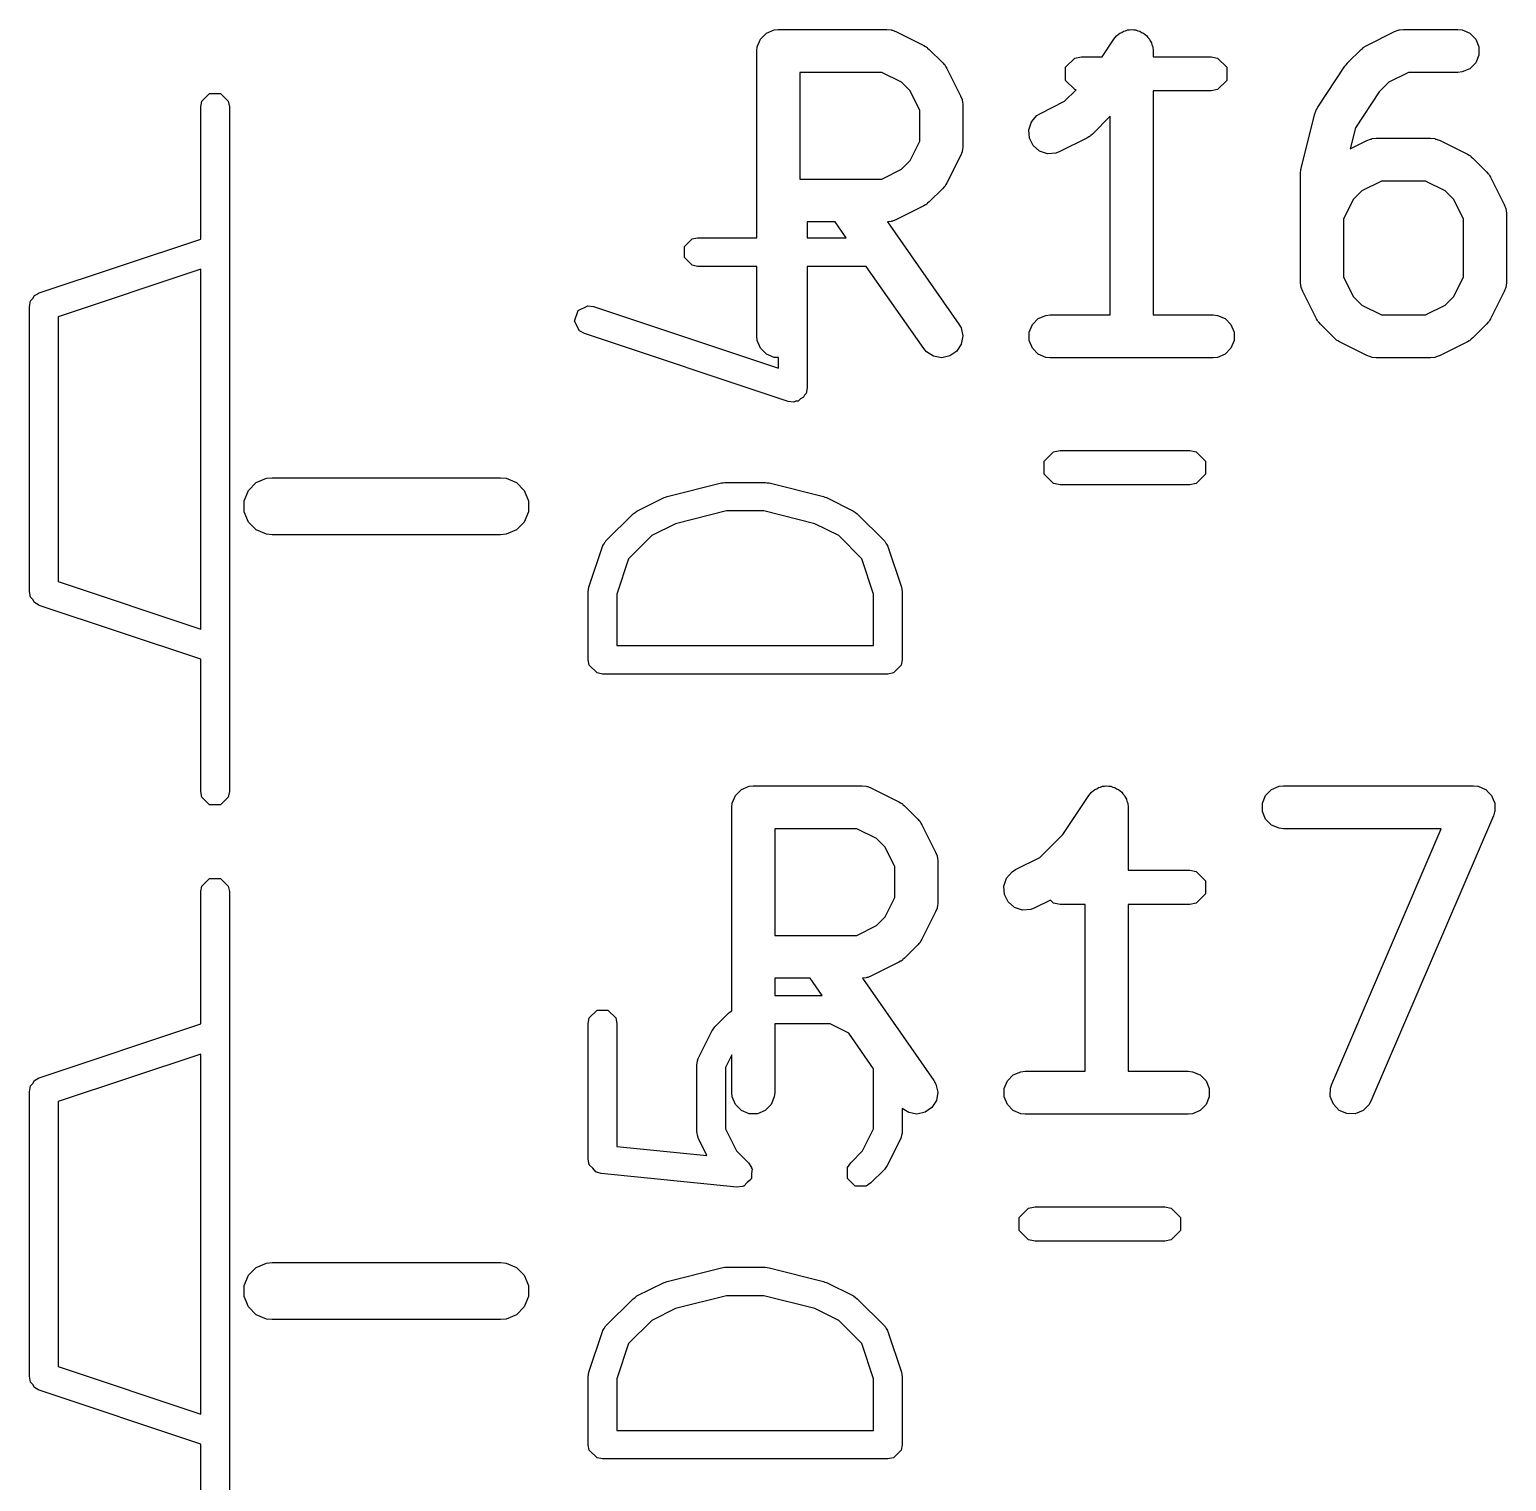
# Model space of a CAD drawing. Header units: inches. Extents: x 5.11 to 10.2, y -6.3 to -1.46.
# Drawn here: x 5.1132 to 5.3169, y -5.1148 to -4.9146 of the extents above; entities that cross this region are included whole.
import ezdxf

# ---------------------------------------------------------------- set-up
doc = ezdxf.new("R2010")
doc.units = ezdxf.units.IN
doc.header["$MEASUREMENT"] = 0
doc.layers.add('BLACK', color=250, linetype='CONTINUOUS')

msp = doc.modelspace()

# ---------------------------------------------------------------- linework, layer by layer
at = {"layer": 'BLACK', "linetype": 'CONTINUOUS'}
for p, q in [((5.21401, -4.91587), (5.21482, -4.91506)), ((5.21482, -4.91506), (5.21589, -4.91462)), ((5.21589, -4.91462), (5.21647, -4.91456)), ((5.21647, -4.91456), (5.23146, -4.91456)), ((5.23146, -4.91456), (5.23204, -4.91462)), ((5.23204, -4.91462), (5.23214, -4.91466)), ((5.23214, -4.91466), (5.23224, -4.91466)), ((5.23224, -4.91466), (5.23278, -4.91487)), ((5.23278, -4.91487), (5.23653, -4.91675)), ((5.26276, -4.91587), (5.26312, -4.91543)), ((5.26312, -4.91543), (5.26336, -4.91526)), ((5.26336, -4.91526), (5.26357, -4.91506)), ((5.26357, -4.91506), (5.26384, -4.91495)), ((5.26384, -4.91495), (5.26408, -4.91479)), ((5.26408, -4.91479), (5.26436, -4.91473)), ((5.26436, -4.91473), (5.26463, -4.91462)), ((5.26463, -4.91462), (5.26492, -4.91462)), ((5.26492, -4.91462), (5.26521, -4.91456)), ((5.26521, -4.91456), (5.26549, -4.91462)), ((5.26549, -4.91462), (5.26579, -4.91462)), ((5.26579, -4.91462), (5.26605, -4.91473)), ((5.26605, -4.91473), (5.26634, -4.91478)), ((5.26634, -4.91478), (5.26658, -4.91495)), ((5.26658, -4.91495), (5.26685, -4.91506)), ((5.26685, -4.91506), (5.26705, -4.91526)), ((5.26705, -4.91526), (5.26729, -4.91542)), ((5.26729, -4.91542), (5.26746, -4.91567)), ((5.26746, -4.91567), (5.26766, -4.91587)), ((5.29763, -4.91675), (5.30138, -4.91487)), ((5.30138, -4.91487), (5.30192, -4.91466)), ((5.30192, -4.91466), (5.30203, -4.91466)), ((5.30203, -4.91466), (5.30213, -4.91462)), ((5.30213, -4.91462), (5.3027, -4.91456)), ((5.3027, -4.91456), (5.3102, -4.91456)), ((5.3102, -4.91456), (5.31078, -4.91462)), ((5.31078, -4.91462), (5.31184, -4.91506)), ((5.31184, -4.91506), (5.31266, -4.91587)), ((5.21351, -4.91751), (5.21357, -4.91694)), ((5.21351, -4.94329), (5.21351, -4.91751)), ((5.21357, -4.91694), (5.21401, -4.91587)), ((5.23653, -4.91675), (5.23678, -4.9169)), ((5.23678, -4.9169), (5.23685, -4.91693)), ((5.23685, -4.91693), (5.23693, -4.917)), ((5.23693, -4.917), (5.23702, -4.91705)), ((5.23702, -4.91705), (5.23707, -4.91711)), ((5.23707, -4.91711), (5.2373, -4.9173)), ((5.2373, -4.9173), (5.23918, -4.91917)), ((5.26113, -4.91831), (5.26275, -4.91587)), ((5.26275, -4.91587), (5.26275, -4.91587)), ((5.26275, -4.91587), (5.26275, -4.91587)), ((5.26275, -4.91587), (5.26276, -4.91587)), ((5.26766, -4.91587), (5.26777, -4.91614)), ((5.26777, -4.91614), (5.26794, -4.91638)), ((5.26794, -4.91638), (5.26799, -4.91667)), ((5.26799, -4.91667), (5.26811, -4.91694)), ((5.26811, -4.91694), (5.26816, -4.91751)), ((5.26816, -4.91751), (5.26816, -4.91751)), ((5.26816, -4.91751), (5.26816, -4.91751)), ((5.26816, -4.91751), (5.26816, -4.91751)), ((5.26816, -4.91751), (5.26816, -4.91831)), ((5.29499, -4.91917), (5.29687, -4.9173)), ((5.29687, -4.9173), (5.29709, -4.91711)), ((5.29709, -4.91711), (5.29714, -4.91705)), ((5.29714, -4.91705), (5.29723, -4.917)), ((5.29723, -4.917), (5.29731, -4.91693)), ((5.29731, -4.91693), (5.29739, -4.9169)), ((5.29739, -4.9169), (5.29763, -4.91675)), ((5.31266, -4.91587), (5.3131, -4.91694)), ((5.3131, -4.91694), (5.3131, -4.91809)), ((5.23918, -4.91917), (5.23936, -4.9194)), ((5.23936, -4.9194), (5.23942, -4.91945)), ((5.23942, -4.91945), (5.23948, -4.91954)), ((5.23948, -4.91954), (5.23954, -4.91962)), ((5.23954, -4.91962), (5.23957, -4.91969)), ((5.23957, -4.91969), (5.23973, -4.91994)), ((5.2561, -4.91977), (5.25738, -4.91849)), ((5.25738, -4.91849), (5.25828, -4.91831)), ((5.25828, -4.91831), (5.26113, -4.91831)), ((5.26816, -4.91831), (5.27616, -4.91831)), ((5.27616, -4.91831), (5.27707, -4.91849)), ((5.27707, -4.91849), (5.27835, -4.91977)), ((5.29087, -4.92525), (5.29462, -4.91962)), ((5.29462, -4.91962), (5.2948, -4.91941)), ((5.29462, -4.91962), (5.29462, -4.91962)), ((5.29462, -4.91962), (5.29462, -4.91962)), ((5.2948, -4.91941), (5.29499, -4.91918)), ((5.29499, -4.91918), (5.29499, -4.91917)), ((5.29499, -4.91918), (5.29499, -4.91918)), ((5.31266, -4.91915), (5.31184, -4.91997)), ((5.3131, -4.91809), (5.31266, -4.91915)), ((5.23077, -4.92047), (5.21942, -4.92047)), ((5.21942, -4.92047), (5.21942, -4.93518)), ((5.23346, -4.92181), (5.23077, -4.92047)), ((5.23973, -4.91994), (5.2416, -4.92369)), ((5.2561, -4.92157), (5.2561, -4.91977)), ((5.25738, -4.92285), (5.2561, -4.92157)), ((5.27835, -4.92157), (5.27707, -4.92285)), ((5.27835, -4.91977), (5.27835, -4.92157)), ((5.3034, -4.92047), (5.3007, -4.92181)), ((5.3102, -4.92047), (5.3034, -4.92047)), ((5.31078, -4.92041), (5.3102, -4.92047)), ((5.31184, -4.91997), (5.31078, -4.92041)), ((5.13696, -4.92444), (5.13803, -4.92338)), ((5.13803, -4.92338), (5.13953, -4.92338)), ((5.13953, -4.92338), (5.1406, -4.92444)), ((5.23466, -4.92301), (5.23346, -4.92181)), ((5.23601, -4.92571), (5.23466, -4.92301)), ((5.2416, -4.92369), (5.24181, -4.92423)), ((5.25596, -4.92446), (5.25754, -4.92288)), ((5.25754, -4.92288), (5.25738, -4.92285)), ((5.27616, -4.92303), (5.26816, -4.92303)), ((5.26816, -4.92303), (5.26816, -4.95393)), ((5.27707, -4.92285), (5.27616, -4.92303)), ((5.29937, -4.92314), (5.29607, -4.9281)), ((5.3007, -4.92181), (5.29937, -4.92314)), ((5.13681, -4.9252), (5.13696, -4.92444)), ((5.13681, -4.94346), (5.13681, -4.9252)), ((5.1406, -4.92444), (5.14075, -4.9252)), ((5.14075, -4.9252), (5.14075, -5.01969)), ((5.23601, -4.92994), (5.23601, -4.92571)), ((5.24181, -4.92423), (5.24182, -4.92434)), ((5.24182, -4.92434), (5.24186, -4.92444)), ((5.24186, -4.92444), (5.24192, -4.92501)), ((5.24192, -4.92501), (5.24192, -4.93064)), ((5.25264, -4.92612), (5.25596, -4.92446)), ((5.29047, -4.92617), (5.29059, -4.92583)), ((5.29059, -4.92583), (5.2906, -4.92576)), ((5.2906, -4.92576), (5.29064, -4.92569)), ((5.29064, -4.92569), (5.29066, -4.92563)), ((5.29066, -4.92563), (5.2907, -4.92557)), ((5.2907, -4.92557), (5.29087, -4.92525)), ((5.25103, -4.92839), (5.2514, -4.9273)), ((5.2514, -4.9273), (5.25215, -4.92643)), ((5.25215, -4.92643), (5.25264, -4.92612)), ((5.26226, -4.92652), (5.2598, -4.92897)), ((5.26226, -4.95393), (5.26226, -4.92652)), ((5.28859, -4.93367), (5.29047, -4.92617)), ((5.23466, -4.93264), (5.23601, -4.92994)), ((5.25111, -4.92954), (5.25103, -4.92839)), ((5.25163, -4.93057), (5.25111, -4.92954)), ((5.25903, -4.92953), (5.25528, -4.9314)), ((5.25928, -4.92937), (5.25903, -4.92953)), ((5.25935, -4.92934), (5.25928, -4.92937)), ((5.25943, -4.92927), (5.25935, -4.92934)), ((5.25952, -4.92922), (5.25943, -4.92927)), ((5.25957, -4.92916), (5.25952, -4.92922)), ((5.2598, -4.92897), (5.25957, -4.92916)), ((5.29607, -4.9281), (5.29534, -4.93102)), ((5.29534, -4.93102), (5.29763, -4.92987)), ((5.29763, -4.92987), (5.29817, -4.92966)), ((5.29817, -4.92966), (5.29828, -4.92966)), ((5.29828, -4.92966), (5.29838, -4.92961)), ((5.29838, -4.92961), (5.29895, -4.92956)), ((5.29895, -4.92956), (5.30645, -4.92956)), ((5.30645, -4.92956), (5.30703, -4.92961)), ((5.30703, -4.92961), (5.30713, -4.92966)), ((5.30713, -4.92966), (5.30723, -4.92966)), ((5.30723, -4.92966), (5.30777, -4.92987)), ((5.30777, -4.92987), (5.31152, -4.93174)), ((5.2416, -4.93196), (5.23973, -4.93571)), ((5.24181, -4.93142), (5.2416, -4.93196)), ((5.24182, -4.93131), (5.24181, -4.93142)), ((5.24186, -4.93121), (5.24182, -4.93131)), ((5.24192, -4.93064), (5.24186, -4.93121)), ((5.2525, -4.93133), (5.25163, -4.93057)), ((5.25359, -4.93169), (5.2525, -4.93133)), ((5.25474, -4.93161), (5.25359, -4.93169)), ((5.25528, -4.9314), (5.25474, -4.93161)), ((5.31152, -4.93174), (5.31177, -4.9319)), ((5.31177, -4.9319), (5.31184, -4.93193)), ((5.31184, -4.93193), (5.31192, -4.932)), ((5.23077, -4.93518), (5.23346, -4.93383)), ((5.23346, -4.93383), (5.23466, -4.93264)), ((5.28854, -4.93403), (5.28856, -4.93381)), ((5.28856, -4.93381), (5.28858, -4.93377)), ((5.28858, -4.93377), (5.28859, -4.93367)), ((5.31192, -4.932), (5.31201, -4.93205)), ((5.31201, -4.93205), (5.31206, -4.93211)), ((5.31206, -4.93211), (5.31229, -4.9323)), ((5.31229, -4.9323), (5.31417, -4.93417)), ((5.21942, -4.93518), (5.23077, -4.93518)), ((5.23954, -4.93603), (5.23948, -4.93611)), ((5.23957, -4.93595), (5.23954, -4.93603)), ((5.23973, -4.93571), (5.23957, -4.93595)), ((5.2885, -4.93439), (5.28851, -4.93428)), ((5.2885, -4.94938), (5.2885, -4.93439)), ((5.28851, -4.93424), (5.28854, -4.93403)), ((5.28851, -4.93428), (5.28851, -4.93424)), ((5.29965, -4.93546), (5.29695, -4.93681)), ((5.30576, -4.93546), (5.29965, -4.93546)), ((5.30845, -4.93681), (5.30576, -4.93546)), ((5.31417, -4.93417), (5.31435, -4.9344)), ((5.31435, -4.9344), (5.31441, -4.93445)), ((5.31441, -4.93445), (5.31447, -4.93454)), ((5.31447, -4.93454), (5.31453, -4.93462)), ((5.31453, -4.93462), (5.31456, -4.93469)), ((5.31456, -4.93469), (5.31472, -4.93494)), ((5.31472, -4.93494), (5.31659, -4.93869)), ((5.23918, -4.93647), (5.2373, -4.93835)), ((5.23936, -4.93625), (5.23918, -4.93647)), ((5.23942, -4.9362), (5.23936, -4.93625)), ((5.23948, -4.93611), (5.23942, -4.9362)), ((5.29576, -4.93801), (5.29441, -4.94071)), ((5.29695, -4.93681), (5.29576, -4.93801)), ((5.30965, -4.93801), (5.30845, -4.93681)), ((5.311, -4.94071), (5.30965, -4.93801)), ((5.23653, -4.9389), (5.23278, -4.94078)), ((5.23678, -4.93875), (5.23653, -4.9389)), ((5.23685, -4.93872), (5.23678, -4.93875)), ((5.23693, -4.93865), (5.23685, -4.93872)), ((5.23702, -4.93859), (5.23693, -4.93865)), ((5.23707, -4.93853), (5.23702, -4.93859)), ((5.2373, -4.93835), (5.23707, -4.93853)), ((5.31659, -4.93869), (5.3168, -4.93923)), ((5.3168, -4.93923), (5.31681, -4.93934)), ((5.31681, -4.93934), (5.31685, -4.93943)), ((5.31685, -4.93943), (5.31691, -4.94001)), ((5.31691, -4.94001), (5.31691, -4.94938)), ((5.2243, -4.94109), (5.22044, -4.94109)), ((5.22044, -4.94109), (5.22044, -4.94329)), ((5.22584, -4.94329), (5.2243, -4.94109)), ((5.23204, -4.94103), (5.23151, -4.94108)), ((5.23151, -4.94108), (5.24138, -4.95519)), ((5.23214, -4.94099), (5.23204, -4.94103)), ((5.23224, -4.94098), (5.23214, -4.94099)), ((5.23278, -4.94078), (5.23224, -4.94098)), ((5.29441, -4.94071), (5.29441, -4.94869)), ((5.311, -4.94869), (5.311, -4.94071)), ((5.11454, -4.95089), (5.13681, -4.94346)), ((5.20353, -4.9445), (5.20459, -4.94344)), ((5.20459, -4.94344), (5.20534, -4.94329)), ((5.20534, -4.94329), (5.21351, -4.94329)), ((5.22044, -4.94329), (5.22584, -4.94329)), ((5.20353, -4.94601), (5.20353, -4.9445)), ((5.20459, -4.94708), (5.20353, -4.94601)), ((5.13681, -4.94761), (5.11713, -4.95417)), ((5.13681, -4.99727), (5.13681, -4.94761)), ((5.20534, -4.94723), (5.20459, -4.94708)), ((5.21351, -4.94723), (5.20534, -4.94723)), ((5.21351, -4.95688), (5.21351, -4.94723)), ((5.2286, -4.94723), (5.22044, -4.94723)), ((5.22044, -4.94723), (5.22044, -4.964)), ((5.23654, -4.95858), (5.2286, -4.94723)), ((5.28856, -4.94996), (5.2885, -4.94938)), ((5.2886, -4.95006), (5.28856, -4.94996)), ((5.28861, -4.95016), (5.2886, -4.95006)), ((5.28881, -4.9507), (5.28861, -4.95016)), ((5.29441, -4.94869), (5.29576, -4.95138)), ((5.30965, -4.95138), (5.311, -4.94869)), ((5.3168, -4.95016), (5.31659, -4.9507)), ((5.31681, -4.95006), (5.3168, -4.95016)), ((5.31685, -4.94996), (5.31681, -4.95006)), ((5.31691, -4.94938), (5.31685, -4.94996)), ((5.11323, -4.95254), (5.11334, -4.952)), ((5.11334, -4.952), (5.11366, -4.95168)), ((5.11366, -4.95168), (5.11387, -4.95127)), ((5.11387, -4.95127), (5.11434, -4.951)), ((5.11434, -4.951), (5.1144, -4.95094)), ((5.1144, -4.95094), (5.11445, -4.95094)), ((5.11445, -4.95094), (5.11454, -4.95089)), ((5.29069, -4.95445), (5.28881, -4.9507)), ((5.29576, -4.95138), (5.29695, -4.95258)), ((5.30845, -4.95258), (5.30965, -4.95138)), ((5.31659, -4.9507), (5.31472, -4.95445)), ((5.11319, -4.95262), (5.11323, -4.95254)), ((5.11321, -4.95266), (5.11319, -4.95262)), ((5.11319, -4.95276), (5.11321, -4.95266)), ((5.11319, -4.99213), (5.11319, -4.95276)), ((5.11713, -4.95417), (5.11713, -4.99071)), ((5.18838, -4.95477), (5.18886, -4.95334)), ((5.18886, -4.95334), (5.19021, -4.95267)), ((5.19021, -4.95267), (5.19097, -4.95276)), ((5.19097, -4.95276), (5.2165, -4.96127)), ((5.25232, -4.95443), (5.25338, -4.95399)), ((5.25338, -4.95399), (5.25396, -4.95393)), ((5.25396, -4.95393), (5.26226, -4.95393)), ((5.26816, -4.95393), (5.27646, -4.95393)), ((5.27646, -4.95393), (5.27703, -4.95399)), ((5.27703, -4.95399), (5.2781, -4.95443)), ((5.29695, -4.95258), (5.29965, -4.95393)), ((5.29965, -4.95393), (5.30576, -4.95393)), ((5.30576, -4.95393), (5.30845, -4.95258)), ((5.18906, -4.95612), (5.18838, -4.95477)), ((5.18972, -4.9565), (5.18906, -4.95612)), ((5.24138, -4.95519), (5.24167, -4.95569)), ((5.24167, -4.95569), (5.24191, -4.95682)), ((5.25106, -4.95631), (5.25151, -4.95524)), ((5.25106, -4.95746), (5.25106, -4.95631)), ((5.25151, -4.95524), (5.25232, -4.95443)), ((5.2781, -4.95443), (5.27891, -4.95524)), ((5.27891, -4.95524), (5.27935, -4.95631)), ((5.27935, -4.95631), (5.27935, -4.95746)), ((5.29085, -4.9547), (5.29069, -4.95445)), ((5.29088, -4.95477), (5.29085, -4.9547)), ((5.29094, -4.95485), (5.29088, -4.95477)), ((5.291, -4.95494), (5.29094, -4.95485)), ((5.29106, -4.95499), (5.291, -4.95494)), ((5.29124, -4.95522), (5.29106, -4.95499)), ((5.29312, -4.9571), (5.29124, -4.95522)), ((5.31417, -4.95522), (5.31229, -4.9571)), ((5.31435, -4.95499), (5.31417, -4.95522)), ((5.31441, -4.95494), (5.31435, -4.95499)), ((5.31447, -4.95485), (5.31441, -4.95494)), ((5.31453, -4.95477), (5.31447, -4.95485)), ((5.31456, -4.9547), (5.31453, -4.95477)), ((5.31472, -4.95445), (5.31456, -4.9547)), ((5.21785, -4.96587), (5.18972, -4.9565)), ((5.21357, -4.95746), (5.21351, -4.95688)), ((5.21401, -4.95852), (5.21357, -4.95746)), ((5.24171, -4.95795), (5.24109, -4.95892)), ((5.24191, -4.95682), (5.24171, -4.95795)), ((5.25151, -4.95852), (5.25106, -4.95746)), ((5.27935, -4.95746), (5.27891, -4.95852)), ((5.29334, -4.95728), (5.29312, -4.9571)), ((5.29339, -4.95734), (5.29334, -4.95728)), ((5.29348, -4.9574), (5.29339, -4.95734)), ((5.29356, -4.95746), (5.29348, -4.9574)), ((5.29364, -4.95749), (5.29356, -4.95746)), ((5.29388, -4.95765), (5.29364, -4.95749)), ((5.29763, -4.95952), (5.29388, -4.95765)), ((5.31152, -4.95765), (5.30777, -4.95952)), ((5.31177, -4.95749), (5.31152, -4.95765)), ((5.31184, -4.95746), (5.31177, -4.95749)), ((5.31192, -4.9574), (5.31184, -4.95746)), ((5.31201, -4.95734), (5.31192, -4.9574)), ((5.31206, -4.95728), (5.31201, -4.95734)), ((5.31229, -4.9571), (5.31206, -4.95728)), ((5.21482, -4.95934), (5.21401, -4.95852)), ((5.21589, -4.95978), (5.21482, -4.95934)), ((5.2165, -4.95978), (5.21589, -4.95978)), ((5.2165, -4.96127), (5.2165, -4.95978)), ((5.23692, -4.95902), (5.23654, -4.95858)), ((5.23789, -4.95963), (5.23692, -4.95902)), ((5.23903, -4.95983), (5.23789, -4.95963)), ((5.24015, -4.95959), (5.23903, -4.95983)), ((5.24109, -4.95892), (5.24015, -4.95959)), ((5.25232, -4.95934), (5.25151, -4.95852)), ((5.25338, -4.95978), (5.25232, -4.95934)), ((5.25396, -4.95984), (5.25338, -4.95978)), ((5.27646, -4.95984), (5.25396, -4.95984)), ((5.27703, -4.95978), (5.27646, -4.95984)), ((5.2781, -4.95934), (5.27703, -4.95978)), ((5.27891, -4.95852), (5.2781, -4.95934)), ((5.29817, -4.95973), (5.29763, -4.95952)), ((5.29828, -4.95974), (5.29817, -4.95973)), ((5.29838, -4.95978), (5.29828, -4.95974)), ((5.29895, -4.95984), (5.29838, -4.95978)), ((5.30645, -4.95984), (5.29895, -4.95984)), ((5.30703, -4.95978), (5.30645, -4.95984)), ((5.30713, -4.95974), (5.30703, -4.95978)), ((5.30723, -4.95973), (5.30713, -4.95974)), ((5.30777, -4.95952), (5.30723, -4.95973)), ((5.22044, -4.964), (5.22029, -4.96476)), ((5.21861, -4.96597), (5.21785, -4.96587)), ((5.2189, -4.96582), (5.21861, -4.96597)), ((5.21922, -4.96582), (5.2189, -4.96582)), ((5.21955, -4.9655), (5.21922, -4.96582)), ((5.21995, -4.96529), (5.21955, -4.9655)), ((5.22006, -4.96499), (5.21995, -4.96529)), ((5.22029, -4.96476), (5.22006, -4.96499)), ((5.25443, -4.97282), (5.25533, -4.97264)), ((5.25533, -4.97264), (5.27321, -4.97264)), ((5.27321, -4.97264), (5.27412, -4.97282)), ((5.25315, -4.9741), (5.25443, -4.97282)), ((5.25315, -4.9759), (5.25315, -4.9741)), ((5.27412, -4.97282), (5.27539, -4.9741)), ((5.27539, -4.9741), (5.27539, -4.9759)), ((5.14447, -4.97704), (5.14589, -4.97645)), ((5.14589, -4.97645), (5.14665, -4.97638)), ((5.14665, -4.97638), (5.17815, -4.97638)), ((5.17815, -4.97638), (5.17892, -4.97645)), ((5.17892, -4.97645), (5.18034, -4.97704)), ((5.25443, -4.97718), (5.25315, -4.9759)), ((5.27539, -4.9759), (5.27412, -4.97718)), ((5.14279, -4.97955), (5.14338, -4.97813)), ((5.14338, -4.97813), (5.14447, -4.97704)), ((5.18034, -4.97704), (5.18142, -4.97813)), ((5.18142, -4.97813), (5.18201, -4.97955)), ((5.20112, -4.97897), (5.20862, -4.97709)), ((5.20862, -4.97709), (5.20886, -4.97708)), ((5.20886, -4.97708), (5.20909, -4.97703)), ((5.20909, -4.97703), (5.21472, -4.97703)), ((5.21472, -4.97703), (5.21495, -4.97708)), ((5.21495, -4.97708), (5.2152, -4.97709)), ((5.2152, -4.97709), (5.22269, -4.97897)), ((5.25533, -4.97736), (5.25443, -4.97718)), ((5.27321, -4.97736), (5.25533, -4.97736)), ((5.27412, -4.97718), (5.27321, -4.97736)), ((5.14279, -4.98108), (5.14279, -4.97955)), ((5.18201, -4.97955), (5.18201, -4.98108)), ((5.19697, -4.98099), (5.20071, -4.97912)), ((5.20071, -4.97912), (5.20092, -4.97906)), ((5.20092, -4.97906), (5.20112, -4.97897)), ((5.22269, -4.97897), (5.22289, -4.97906)), ((5.22289, -4.97906), (5.2231, -4.97912)), ((5.2231, -4.97912), (5.22685, -4.98099)), ((5.14338, -4.9825), (5.14279, -4.98108)), ((5.14447, -4.98359), (5.14338, -4.9825)), ((5.18142, -4.9825), (5.18034, -4.98359)), ((5.18201, -4.98108), (5.18142, -4.9825)), ((5.1927, -4.98511), (5.19645, -4.98136)), ((5.19645, -4.98136), (5.19672, -4.98118)), ((5.19672, -4.98118), (5.19697, -4.98099)), ((5.20228, -4.98273), (5.19901, -4.98437)), ((5.20934, -4.98097), (5.20228, -4.98273)), ((5.21448, -4.98097), (5.20934, -4.98097)), ((5.22153, -4.98273), (5.21448, -4.98097)), ((5.2248, -4.98437), (5.22153, -4.98273)), ((5.22685, -4.98099), (5.2271, -4.98118)), ((5.2271, -4.98118), (5.22736, -4.98136)), ((5.22736, -4.98136), (5.23111, -4.98511)), ((5.14589, -4.98418), (5.14447, -4.98359)), ((5.14665, -4.98425), (5.14589, -4.98418)), ((5.17815, -4.98425), (5.14665, -4.98425)), ((5.17892, -4.98418), (5.17815, -4.98425)), ((5.18034, -4.98359), (5.17892, -4.98418)), ((5.19901, -4.98437), (5.19582, -4.98757)), ((5.228, -4.98757), (5.2248, -4.98437)), ((5.19035, -4.9915), (5.19223, -4.98588)), ((5.19223, -4.98588), (5.19228, -4.98579)), ((5.19228, -4.98575), (5.19245, -4.98549)), ((5.19228, -4.98579), (5.19228, -4.98575)), ((5.19245, -4.98549), (5.19261, -4.98521)), ((5.19261, -4.98521), (5.19265, -4.98519)), ((5.19265, -4.98519), (5.1927, -4.98511)), ((5.23111, -4.98511), (5.23116, -4.98519)), ((5.23116, -4.98519), (5.2312, -4.98521)), ((5.2312, -4.98521), (5.23136, -4.98549)), ((5.23136, -4.98549), (5.23154, -4.98575)), ((5.23154, -4.98575), (5.23154, -4.98579)), ((5.23154, -4.98579), (5.23158, -4.98588)), ((5.23158, -4.98588), (5.23346, -4.9915)), ((5.19582, -4.98757), (5.19419, -4.99245)), ((5.22962, -4.99245), (5.228, -4.98757)), ((5.11713, -4.99071), (5.13681, -4.99727)), ((5.11321, -4.99222), (5.11319, -4.99213)), ((5.11319, -4.99227), (5.11321, -4.99222)), ((5.11323, -4.99234), (5.11319, -4.99227)), ((5.11334, -4.99288), (5.11323, -4.99234)), ((5.11366, -4.9932), (5.11334, -4.99288)), ((5.19025, -4.99213), (5.19031, -4.99182)), ((5.19025, -5.0015), (5.19025, -4.99213)), ((5.19031, -4.99182), (5.19035, -4.9915)), ((5.19419, -4.99245), (5.19419, -4.99953)), ((5.22962, -4.99953), (5.22962, -4.99245)), ((5.23346, -4.9915), (5.2335, -4.99182)), ((5.2335, -4.99182), (5.23356, -4.99213)), ((5.23356, -4.99213), (5.23356, -5.0015)), ((5.11387, -4.99361), (5.11366, -4.9932)), ((5.11434, -4.99388), (5.11387, -4.99361)), ((5.1144, -4.99394), (5.11434, -4.99388)), ((5.11445, -4.99394), (5.1144, -4.99394)), ((5.11454, -4.99399), (5.11445, -4.99394)), ((5.13681, -5.00142), (5.11454, -4.99399)), ((5.19419, -4.99953), (5.22962, -4.99953)), ((5.13681, -5.01969), (5.13681, -5.00142)), ((5.1904, -5.00225), (5.19025, -5.0015)), ((5.19147, -5.00332), (5.1904, -5.00225)), ((5.23341, -5.00225), (5.23234, -5.00332)), ((5.23356, -5.0015), (5.23341, -5.00225)), ((5.19222, -5.00347), (5.19147, -5.00332)), ((5.23159, -5.00347), (5.19222, -5.00347)), ((5.23234, -5.00332), (5.23159, -5.00347)), ((5.21057, -5.0202), (5.21138, -5.01939)), ((5.21138, -5.01939), (5.21244, -5.01895)), ((5.21244, -5.01895), (5.21302, -5.01889)), ((5.21302, -5.01889), (5.22802, -5.01889)), ((5.22802, -5.01889), (5.22859, -5.01895)), ((5.22859, -5.01895), (5.22869, -5.01899)), ((5.22869, -5.01899), (5.2288, -5.019)), ((5.2288, -5.019), (5.22934, -5.0192)), ((5.22934, -5.0192), (5.23309, -5.02108)), ((5.25992, -5.01959), (5.26012, -5.01939)), ((5.26012, -5.01939), (5.26039, -5.01928)), ((5.26039, -5.01928), (5.26063, -5.01912)), ((5.26063, -5.01912), (5.26092, -5.01906)), ((5.26092, -5.01906), (5.26119, -5.01895)), ((5.26119, -5.01895), (5.26148, -5.01895)), ((5.26148, -5.01895), (5.26176, -5.01889)), ((5.26176, -5.01889), (5.26205, -5.01895)), ((5.26205, -5.01895), (5.26234, -5.01895)), ((5.26234, -5.01895), (5.26261, -5.01906)), ((5.26261, -5.01906), (5.26289, -5.01911)), ((5.26289, -5.01911), (5.26313, -5.01928)), ((5.26313, -5.01928), (5.2634, -5.01939)), ((5.2634, -5.01939), (5.26361, -5.01959)), ((5.28368, -5.0202), (5.2845, -5.01939)), ((5.2845, -5.01939), (5.28556, -5.01895)), ((5.28556, -5.01895), (5.28614, -5.01889)), ((5.28614, -5.01889), (5.31238, -5.01889)), ((5.31238, -5.01889), (5.31296, -5.01895)), ((5.31296, -5.01895), (5.31298, -5.01895)), ((5.31298, -5.01895), (5.31299, -5.01895)), ((5.31299, -5.01895), (5.31351, -5.01917)), ((5.31351, -5.01917), (5.31402, -5.01939)), ((5.31402, -5.01939), (5.31404, -5.0194)), ((5.31404, -5.0194), (5.31405, -5.01941)), ((5.31405, -5.01941), (5.31444, -5.01981)), ((5.13696, -5.02044), (5.13681, -5.01969)), ((5.13803, -5.0215), (5.13696, -5.02044)), ((5.13953, -5.0215), (5.13803, -5.0215)), ((5.1406, -5.02044), (5.13953, -5.0215)), ((5.14075, -5.01969), (5.1406, -5.02044)), ((5.21007, -5.02184), (5.21012, -5.02127)), ((5.21012, -5.02127), (5.21057, -5.0202)), ((5.23309, -5.02108), (5.23334, -5.02123)), ((5.23334, -5.02123), (5.23341, -5.02126)), ((5.23341, -5.02126), (5.23349, -5.02133)), ((5.23349, -5.02133), (5.23358, -5.02139)), ((5.23358, -5.02139), (5.23363, -5.02144)), ((5.23363, -5.02144), (5.23386, -5.02163)), ((5.25572, -5.02559), (5.25931, -5.02021)), ((5.25931, -5.0202), (5.25967, -5.01976)), ((5.25931, -5.02021), (5.25931, -5.0202)), ((5.25931, -5.0202), (5.25931, -5.0202)), ((5.25931, -5.0202), (5.25931, -5.0202)), ((5.25967, -5.01976), (5.25992, -5.01959)), ((5.26361, -5.01959), (5.26385, -5.01975)), ((5.26385, -5.01975), (5.26401, -5.02)), ((5.26401, -5.02), (5.26422, -5.0202)), ((5.26422, -5.0202), (5.26433, -5.02047)), ((5.26433, -5.02047), (5.26449, -5.02071)), ((5.26449, -5.02071), (5.26455, -5.021)), ((5.26455, -5.021), (5.26466, -5.02127)), ((5.26466, -5.02127), (5.26472, -5.02184)), ((5.28324, -5.02127), (5.28368, -5.0202)), ((5.28324, -5.02242), (5.28324, -5.02127)), ((5.31444, -5.01981), (5.31484, -5.0202)), ((5.31484, -5.0202), (5.31484, -5.02022)), ((5.31484, -5.02022), (5.31486, -5.02023)), ((5.31486, -5.02023), (5.31507, -5.02075)), ((5.31507, -5.02075), (5.31528, -5.02127)), ((5.31528, -5.02127), (5.31528, -5.02129)), ((5.31528, -5.02129), (5.31529, -5.0213)), ((5.31529, -5.0213), (5.31528, -5.02186)), ((5.21007, -5.04991), (5.21007, -5.02184)), ((5.23386, -5.02163), (5.23573, -5.0235)), ((5.23573, -5.0235), (5.23592, -5.02373)), ((5.26472, -5.02184), (5.26472, -5.02184)), ((5.26472, -5.02184), (5.26472, -5.02184)), ((5.26472, -5.02184), (5.26472, -5.02184)), ((5.26472, -5.02184), (5.26472, -5.03051)), ((5.28368, -5.02348), (5.28324, -5.02242)), ((5.2845, -5.0243), (5.28368, -5.02348)), ((5.3151, -5.02301), (5.29822, -5.06238)), ((5.31527, -5.02245), (5.3151, -5.02301)), ((5.31528, -5.02242), (5.31527, -5.02244)), ((5.31527, -5.02244), (5.31527, -5.02245)), ((5.31528, -5.02186), (5.31528, -5.02242)), ((5.22732, -5.0248), (5.21597, -5.0248)), ((5.21597, -5.0248), (5.21597, -5.03951)), ((5.23002, -5.02614), (5.22732, -5.0248)), ((5.23592, -5.02373), (5.23598, -5.02378)), ((5.23598, -5.02378), (5.23603, -5.02387)), ((5.23603, -5.02387), (5.2361, -5.02395)), ((5.2361, -5.02395), (5.23613, -5.02402)), ((5.23613, -5.02402), (5.23628, -5.02427)), ((5.23628, -5.02427), (5.23816, -5.02802)), ((5.25252, -5.02879), (5.25572, -5.02559)), ((5.28556, -5.02474), (5.2845, -5.0243)), ((5.28614, -5.0248), (5.28556, -5.02474)), ((5.3079, -5.0248), (5.28614, -5.0248)), ((5.2928, -5.06005), (5.3079, -5.0248)), ((5.23122, -5.02734), (5.23002, -5.02614)), ((5.23256, -5.03004), (5.23122, -5.02734)), ((5.23816, -5.02802), (5.23837, -5.02856)), ((5.23837, -5.02856), (5.23837, -5.02867)), ((5.23837, -5.02867), (5.23841, -5.02877)), ((5.23841, -5.02877), (5.23847, -5.02934)), ((5.23847, -5.02934), (5.23847, -5.03497)), ((5.2492, -5.03045), (5.25252, -5.02879)), ((5.13696, -5.03271), (5.13803, -5.03165)), ((5.13803, -5.03165), (5.13953, -5.03165)), ((5.13953, -5.03165), (5.1406, -5.03271)), ((5.23256, -5.03427), (5.23256, -5.03004)), ((5.24759, -5.03272), (5.24795, -5.03163)), ((5.24795, -5.03163), (5.24871, -5.03076)), ((5.24871, -5.03076), (5.2492, -5.03045)), ((5.26472, -5.03051), (5.27321, -5.03051)), ((5.27321, -5.03051), (5.27412, -5.03069)), ((5.27412, -5.03069), (5.27539, -5.03197)), ((5.13681, -5.03346), (5.13696, -5.03271)), ((5.13681, -5.05173), (5.13681, -5.03346)), ((5.1406, -5.03271), (5.14075, -5.03346)), ((5.14075, -5.03346), (5.14075, -5.12795)), ((5.24767, -5.03387), (5.24759, -5.03272)), ((5.27539, -5.03378), (5.27412, -5.03506)), ((5.27539, -5.03197), (5.27539, -5.03378)), ((5.23122, -5.03697), (5.23256, -5.03427)), ((5.23837, -5.03575), (5.23816, -5.03629)), ((5.23841, -5.03554), (5.23837, -5.03564)), ((5.23837, -5.03564), (5.23837, -5.03575)), ((5.23847, -5.03497), (5.23841, -5.03554)), ((5.24818, -5.0349), (5.24767, -5.03387)), ((5.24905, -5.03566), (5.24818, -5.0349)), ((5.25015, -5.03602), (5.24905, -5.03566)), ((5.25184, -5.03573), (5.2513, -5.03594)), ((5.25402, -5.03464), (5.25184, -5.03573)), ((5.25443, -5.03506), (5.25402, -5.03464)), ((5.25533, -5.03524), (5.25443, -5.03506)), ((5.25881, -5.03524), (5.25533, -5.03524)), ((5.25881, -5.05826), (5.25881, -5.03524)), ((5.27321, -5.03524), (5.26472, -5.03524)), ((5.26472, -5.03524), (5.26472, -5.05826)), ((5.27412, -5.03506), (5.27321, -5.03524)), ((5.23002, -5.03816), (5.23122, -5.03697)), ((5.23816, -5.03629), (5.23628, -5.04004)), ((5.2513, -5.03594), (5.25015, -5.03602)), ((5.21597, -5.03951), (5.22732, -5.03951)), ((5.22732, -5.03951), (5.23002, -5.03816)), ((5.23573, -5.0408), (5.23386, -5.04268)), ((5.23592, -5.04058), (5.23573, -5.0408)), ((5.23598, -5.04053), (5.23592, -5.04058)), ((5.23603, -5.04044), (5.23598, -5.04053)), ((5.2361, -5.04036), (5.23603, -5.04044)), ((5.23613, -5.04028), (5.2361, -5.04036)), ((5.23628, -5.04004), (5.23613, -5.04028)), ((5.23309, -5.04323), (5.22934, -5.04511)), ((5.23334, -5.04308), (5.23309, -5.04323)), ((5.23341, -5.04305), (5.23334, -5.04308)), ((5.23349, -5.04298), (5.23341, -5.04305)), ((5.23358, -5.04292), (5.23349, -5.04298)), ((5.23363, -5.04286), (5.23358, -5.04292)), ((5.23386, -5.04268), (5.23363, -5.04286)), ((5.22086, -5.04542), (5.21597, -5.04542)), ((5.21597, -5.04542), (5.21597, -5.04781)), ((5.22253, -5.04781), (5.22086, -5.04542)), ((5.22859, -5.04536), (5.22806, -5.04541)), ((5.22806, -5.04541), (5.23794, -5.05952)), ((5.22869, -5.04532), (5.22859, -5.04536)), ((5.2288, -5.04531), (5.22869, -5.04532)), ((5.22934, -5.04511), (5.2288, -5.04531)), ((5.21597, -5.04781), (5.22253, -5.04781)), ((5.1904, -5.0509), (5.19147, -5.04983)), ((5.19147, -5.04983), (5.19297, -5.04983)), ((5.19297, -5.04983), (5.19404, -5.0509)), ((5.20958, -5.05026), (5.20984, -5.05008)), ((5.20984, -5.05008), (5.21007, -5.04991)), ((5.11454, -5.05916), (5.13681, -5.05173)), ((5.19025, -5.05165), (5.1904, -5.0509)), ((5.19025, -5.0704), (5.19025, -5.05165)), ((5.19404, -5.0509), (5.19419, -5.05165)), ((5.19419, -5.05165), (5.19419, -5.06862)), ((5.20753, -5.05239), (5.2077, -5.05213)), ((5.2077, -5.05213), (5.20958, -5.05026)), ((5.22363, -5.05174), (5.21597, -5.05174)), ((5.21597, -5.05174), (5.21597, -5.06121)), ((5.22618, -5.05302), (5.22363, -5.05174)), ((5.20546, -5.05639), (5.20733, -5.05264)), ((5.20733, -5.05264), (5.20753, -5.05239)), ((5.22962, -5.05794), (5.22618, -5.05302)), ((5.13681, -5.05588), (5.11713, -5.06244)), ((5.13681, -5.10554), (5.13681, -5.05588)), ((5.21007, -5.05598), (5.20919, -5.05774)), ((5.21007, -5.06121), (5.21007, -5.05598)), ((5.20525, -5.05727), (5.20527, -5.05718)), ((5.20525, -5.06665), (5.20525, -5.05727)), ((5.20526, -5.05713), (5.20534, -5.05683)), ((5.20527, -5.05718), (5.20526, -5.05713)), ((5.20534, -5.05683), (5.2054, -5.05652)), ((5.2054, -5.05652), (5.20543, -5.05649)), ((5.20543, -5.05649), (5.20546, -5.05639)), ((5.20919, -5.05774), (5.20919, -5.06618)), ((5.22962, -5.06618), (5.22962, -5.05794)), ((5.24994, -5.05832), (5.25052, -5.05826)), ((5.25052, -5.05826), (5.25881, -5.05826)), ((5.26472, -5.05826), (5.27301, -5.05826)), ((5.27301, -5.05826), (5.27359, -5.05832)), ((5.11323, -5.06081), (5.11334, -5.06027)), ((5.11334, -5.06027), (5.11366, -5.05995)), ((5.11366, -5.05995), (5.11387, -5.05954)), ((5.11387, -5.05954), (5.11434, -5.05926)), ((5.11434, -5.05926), (5.1144, -5.0592)), ((5.1144, -5.0592), (5.11445, -5.0592)), ((5.11445, -5.0592), (5.11454, -5.05916)), ((5.23794, -5.05952), (5.23822, -5.06002)), ((5.23822, -5.06002), (5.23847, -5.06115)), ((5.24762, -5.06064), (5.24806, -5.05957)), ((5.24806, -5.05957), (5.24888, -5.05876)), ((5.24888, -5.05876), (5.24994, -5.05832)), ((5.27359, -5.05832), (5.27465, -5.05876)), ((5.27465, -5.05876), (5.27547, -5.05957)), ((5.27547, -5.05957), (5.27591, -5.06064)), ((5.29262, -5.0606), (5.2928, -5.06005)), ((5.11319, -5.06088), (5.11323, -5.06081)), ((5.11321, -5.06093), (5.11319, -5.06088)), ((5.11319, -5.06102), (5.11321, -5.06093)), ((5.11319, -5.10039), (5.11319, -5.06102)), ((5.21012, -5.06179), (5.21007, -5.06121)), ((5.21057, -5.06285), (5.21012, -5.06179)), ((5.21592, -5.06179), (5.21548, -5.06285)), ((5.21597, -5.06121), (5.21592, -5.06179)), ((5.23827, -5.06228), (5.23765, -5.06326)), ((5.23847, -5.06115), (5.23827, -5.06228)), ((5.24762, -5.06179), (5.24762, -5.06064)), ((5.24806, -5.06285), (5.24762, -5.06179)), ((5.27591, -5.06179), (5.27547, -5.06285)), ((5.27591, -5.06064), (5.27591, -5.06179)), ((5.29261, -5.06175), (5.29262, -5.0606)), ((5.29303, -5.06282), (5.29261, -5.06175)), ((5.11713, -5.06244), (5.11713, -5.09897)), ((5.21138, -5.06367), (5.21057, -5.06285)), ((5.21244, -5.06411), (5.21138, -5.06367)), ((5.2136, -5.06411), (5.21244, -5.06411)), ((5.21466, -5.06367), (5.2136, -5.06411)), ((5.21548, -5.06285), (5.21466, -5.06367)), ((5.23445, -5.06397), (5.23356, -5.0634)), ((5.23356, -5.0634), (5.23356, -5.06665)), ((5.23558, -5.06417), (5.23445, -5.06397)), ((5.23671, -5.06392), (5.23558, -5.06417)), ((5.23765, -5.06326), (5.23671, -5.06392)), ((5.24888, -5.06367), (5.24806, -5.06285)), ((5.24994, -5.06411), (5.24888, -5.06367)), ((5.25052, -5.06417), (5.24994, -5.06411)), ((5.27301, -5.06417), (5.25052, -5.06417)), ((5.27359, -5.06411), (5.27301, -5.06417)), ((5.27465, -5.06367), (5.27359, -5.06411)), ((5.27547, -5.06285), (5.27465, -5.06367)), ((5.29384, -5.06365), (5.29303, -5.06282)), ((5.2949, -5.0641), (5.29384, -5.06365)), ((5.29605, -5.06412), (5.2949, -5.0641)), ((5.29712, -5.06369), (5.29605, -5.06412)), ((5.29794, -5.06288), (5.29712, -5.06369)), ((5.29822, -5.06238), (5.29794, -5.06288)), ((5.20919, -5.06618), (5.21071, -5.06923)), ((5.2281, -5.06923), (5.22962, -5.06618)), ((5.20527, -5.06674), (5.20525, -5.06665)), ((5.20526, -5.06679), (5.20527, -5.06674)), ((5.20534, -5.06709), (5.20526, -5.06679)), ((5.2054, -5.0674), (5.20534, -5.06709)), ((5.20543, -5.06743), (5.2054, -5.0674)), ((5.20546, -5.06753), (5.20543, -5.06743)), ((5.20662, -5.06986), (5.20546, -5.06753)), ((5.23335, -5.06753), (5.23148, -5.07128)), ((5.23338, -5.06743), (5.23335, -5.06753)), ((5.23341, -5.0674), (5.23338, -5.06743)), ((5.23347, -5.06709), (5.23341, -5.0674)), ((5.23355, -5.06679), (5.23347, -5.06709)), ((5.23356, -5.06665), (5.23354, -5.06674)), ((5.23354, -5.06674), (5.23355, -5.06679)), ((5.19035, -5.07087), (5.19025, -5.0704)), ((5.19419, -5.06862), (5.20662, -5.06986)), ((5.21071, -5.06923), (5.21236, -5.07088)), ((5.22645, -5.07088), (5.2281, -5.06923)), ((5.19034, -5.07097), (5.19035, -5.07087)), ((5.19038, -5.07101), (5.19034, -5.07097)), ((5.1904, -5.07115), (5.19038, -5.07101)), ((5.19087, -5.07162), (5.1904, -5.07115)), ((5.19129, -5.07213), (5.19087, -5.07162)), ((5.19142, -5.07217), (5.19129, -5.07213)), ((5.19147, -5.07222), (5.19142, -5.07217)), ((5.19157, -5.07222), (5.19147, -5.07222)), ((5.19203, -5.07236), (5.19157, -5.07222)), ((5.21077, -5.07423), (5.19203, -5.07236)), ((5.21236, -5.07088), (5.21279, -5.07152)), ((5.21279, -5.07152), (5.21279, -5.07162)), ((5.21279, -5.07162), (5.21285, -5.0717)), ((5.21285, -5.0717), (5.21279, -5.07236)), ((5.21279, -5.07236), (5.21279, -5.07303)), ((5.22602, -5.07152), (5.22645, -5.07088)), ((5.22602, -5.07303), (5.22602, -5.07152)), ((5.23111, -5.07179), (5.22923, -5.07366)), ((5.23128, -5.07153), (5.23111, -5.07179)), ((5.23148, -5.07128), (5.23128, -5.07153)), ((5.21154, -5.07416), (5.21077, -5.07423)), ((5.21162, -5.07409), (5.21154, -5.07416)), ((5.21172, -5.07409), (5.21162, -5.07409)), ((5.21219, -5.07362), (5.21172, -5.07409)), ((5.2127, -5.0732), (5.21219, -5.07362)), ((5.21271, -5.0731), (5.2127, -5.0732)), ((5.21279, -5.07303), (5.21271, -5.0731)), ((5.22709, -5.07409), (5.22602, -5.07303)), ((5.2286, -5.07409), (5.22709, -5.07409)), ((5.22923, -5.07366), (5.2286, -5.07409)), ((5.2497, -5.07843), (5.25098, -5.07715)), ((5.2497, -5.08023), (5.2497, -5.07843)), ((5.25098, -5.07715), (5.25189, -5.07697)), ((5.25189, -5.07697), (5.26977, -5.07697)), ((5.26977, -5.07697), (5.27067, -5.07715)), ((5.27067, -5.07715), (5.27195, -5.07843)), ((5.27195, -5.07843), (5.27195, -5.08023)), ((5.25098, -5.08151), (5.2497, -5.08023)), ((5.27195, -5.08023), (5.27067, -5.08151)), ((5.25189, -5.08169), (5.25098, -5.08151)), ((5.26977, -5.08169), (5.25189, -5.08169)), ((5.27067, -5.08151), (5.26977, -5.08169)), ((5.14447, -5.08531), (5.14589, -5.08472)), ((5.14589, -5.08472), (5.14665, -5.08465)), ((5.14665, -5.08465), (5.17815, -5.08465)), ((5.17815, -5.08465), (5.17892, -5.08472)), ((5.17892, -5.08472), (5.18034, -5.08531)), ((5.14279, -5.08781), (5.14338, -5.0864)), ((5.14338, -5.0864), (5.14447, -5.08531)), ((5.18034, -5.08531), (5.18142, -5.0864)), ((5.18142, -5.0864), (5.18201, -5.08781)), ((5.20112, -5.08724), (5.20862, -5.08536)), ((5.20862, -5.08536), (5.20886, -5.08535)), ((5.20886, -5.08535), (5.20909, -5.0853)), ((5.20909, -5.0853), (5.21472, -5.0853)), ((5.21472, -5.0853), (5.21495, -5.08535)), ((5.21495, -5.08535), (5.2152, -5.08536)), ((5.2152, -5.08536), (5.22269, -5.08724)), ((5.14279, -5.08935), (5.14279, -5.08781)), ((5.18201, -5.08781), (5.18201, -5.08935)), ((5.19697, -5.08926), (5.20071, -5.08738)), ((5.20071, -5.08738), (5.20092, -5.08733)), ((5.20092, -5.08733), (5.20112, -5.08724)), ((5.22269, -5.08724), (5.22289, -5.08733)), ((5.22289, -5.08733), (5.2231, -5.08738)), ((5.2231, -5.08738), (5.22685, -5.08926)), ((5.14338, -5.09077), (5.14279, -5.08935)), ((5.14447, -5.09186), (5.14338, -5.09077)), ((5.18142, -5.09077), (5.18034, -5.09186)), ((5.18201, -5.08935), (5.18142, -5.09077)), ((5.1927, -5.09338), (5.19645, -5.08963)), ((5.19645, -5.08963), (5.19672, -5.08945)), ((5.19672, -5.08945), (5.19697, -5.08926)), ((5.20934, -5.08924), (5.20228, -5.091)), ((5.21448, -5.08924), (5.20934, -5.08924)), ((5.22153, -5.091), (5.21448, -5.08924)), ((5.22685, -5.08926), (5.2271, -5.08945)), ((5.2271, -5.08945), (5.22736, -5.08963)), ((5.22736, -5.08963), (5.23111, -5.09338)), ((5.14589, -5.09244), (5.14447, -5.09186)), ((5.14665, -5.09252), (5.14589, -5.09244)), ((5.17815, -5.09252), (5.14665, -5.09252)), ((5.17892, -5.09244), (5.17815, -5.09252)), ((5.18034, -5.09186), (5.17892, -5.09244)), ((5.19901, -5.09264), (5.19582, -5.09583)), ((5.20228, -5.091), (5.19901, -5.09264)), ((5.2248, -5.09264), (5.22153, -5.091)), ((5.228, -5.09583), (5.2248, -5.09264)), ((5.19035, -5.09977), (5.19223, -5.09415)), ((5.19223, -5.09415), (5.19228, -5.09406)), ((5.19228, -5.09402), (5.19245, -5.09375)), ((5.19228, -5.09406), (5.19228, -5.09402)), ((5.19245, -5.09375), (5.19261, -5.09348)), ((5.19261, -5.09348), (5.19265, -5.09346)), ((5.19265, -5.09346), (5.1927, -5.09338)), ((5.23111, -5.09338), (5.23116, -5.09346)), ((5.23116, -5.09346), (5.2312, -5.09348)), ((5.2312, -5.09348), (5.23136, -5.09375)), ((5.23136, -5.09375), (5.23154, -5.09402)), ((5.23154, -5.09402), (5.23154, -5.09406)), ((5.23154, -5.09406), (5.23158, -5.09415)), ((5.23158, -5.09415), (5.23346, -5.09977)), ((5.19582, -5.09583), (5.19419, -5.10071)), ((5.22962, -5.10071), (5.228, -5.09583)), ((5.11713, -5.09897), (5.13681, -5.10554)), ((5.11321, -5.10049), (5.11319, -5.10039)), ((5.11319, -5.10053), (5.11321, -5.10049)), ((5.11323, -5.10061), (5.11319, -5.10053)), ((5.11334, -5.10115), (5.11323, -5.10061)), ((5.19025, -5.10039), (5.19031, -5.10008)), ((5.19025, -5.10977), (5.19025, -5.10039)), ((5.19031, -5.10008), (5.19035, -5.09977)), ((5.19419, -5.10071), (5.19419, -5.1078)), ((5.22962, -5.1078), (5.22962, -5.10071)), ((5.23346, -5.09977), (5.2335, -5.10008)), ((5.2335, -5.10008), (5.23356, -5.10039)), ((5.23356, -5.10039), (5.23356, -5.10977)), ((5.11366, -5.10147), (5.11334, -5.10115)), ((5.11387, -5.10188), (5.11366, -5.10147)), ((5.11434, -5.10215), (5.11387, -5.10188)), ((5.1144, -5.10221), (5.11434, -5.10215)), ((5.11445, -5.10221), (5.1144, -5.10221)), ((5.11454, -5.10226), (5.11445, -5.10221)), ((5.13681, -5.10969), (5.11454, -5.10226)), ((5.19419, -5.1078), (5.22962, -5.1078)), ((5.13681, -5.12795), (5.13681, -5.10969)), ((5.1904, -5.11052), (5.19025, -5.10977)), ((5.19147, -5.11159), (5.1904, -5.11052)), ((5.23341, -5.11052), (5.23234, -5.11159)), ((5.23356, -5.10977), (5.23341, -5.11052)), ((5.19222, -5.11174), (5.19147, -5.11159)), ((5.23159, -5.11174), (5.19222, -5.11174)), ((5.23234, -5.11159), (5.23159, -5.11174))]:
    msp.add_line(p, q, dxfattribs=at)

doc.saveas('drawing.dxf')
